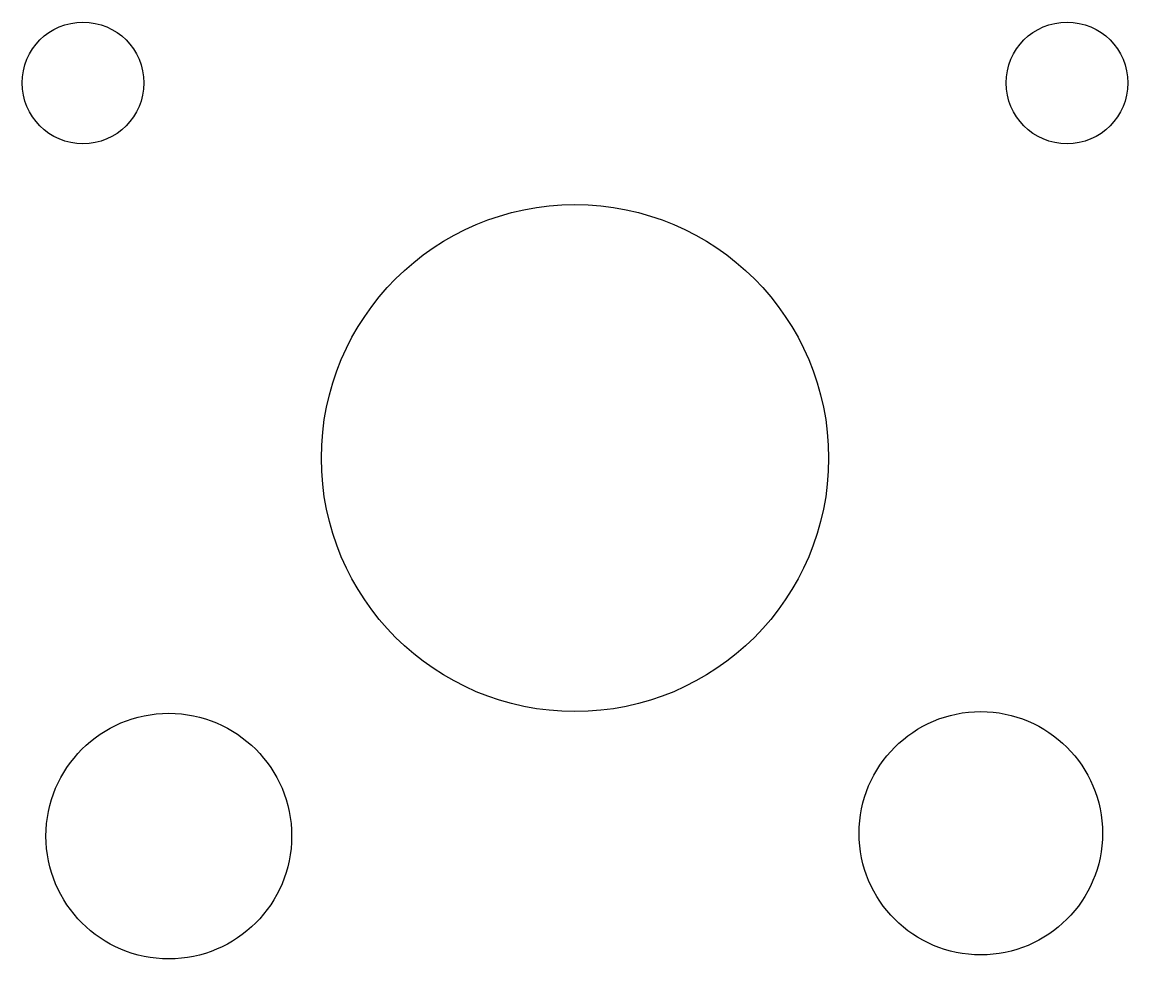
# Model space of a CAD drawing. Header units: millimetres. Extents: x 46 to 154, y -154 to -62.
import ezdxf

# ---------------------------------------------------------------- set-up
doc = ezdxf.new("R2010")
doc.units = ezdxf.units.MM
doc.layers.add('Sketch002', color=7, linetype='CONTINUOUS')

msp = doc.modelspace()

# ---------------------------------------------------------------- linework, layer by layer
at = {"layer": 'Sketch002'}
for centre, radius in [((51.5, -68), 6), ((148.5, -68), 6), ((100, -105), 25), ((59.96, -142.28), 12.11), ((140, -142), 12)]:
    msp.add_circle(centre, radius, dxfattribs=at)

doc.saveas('drawing.dxf')
